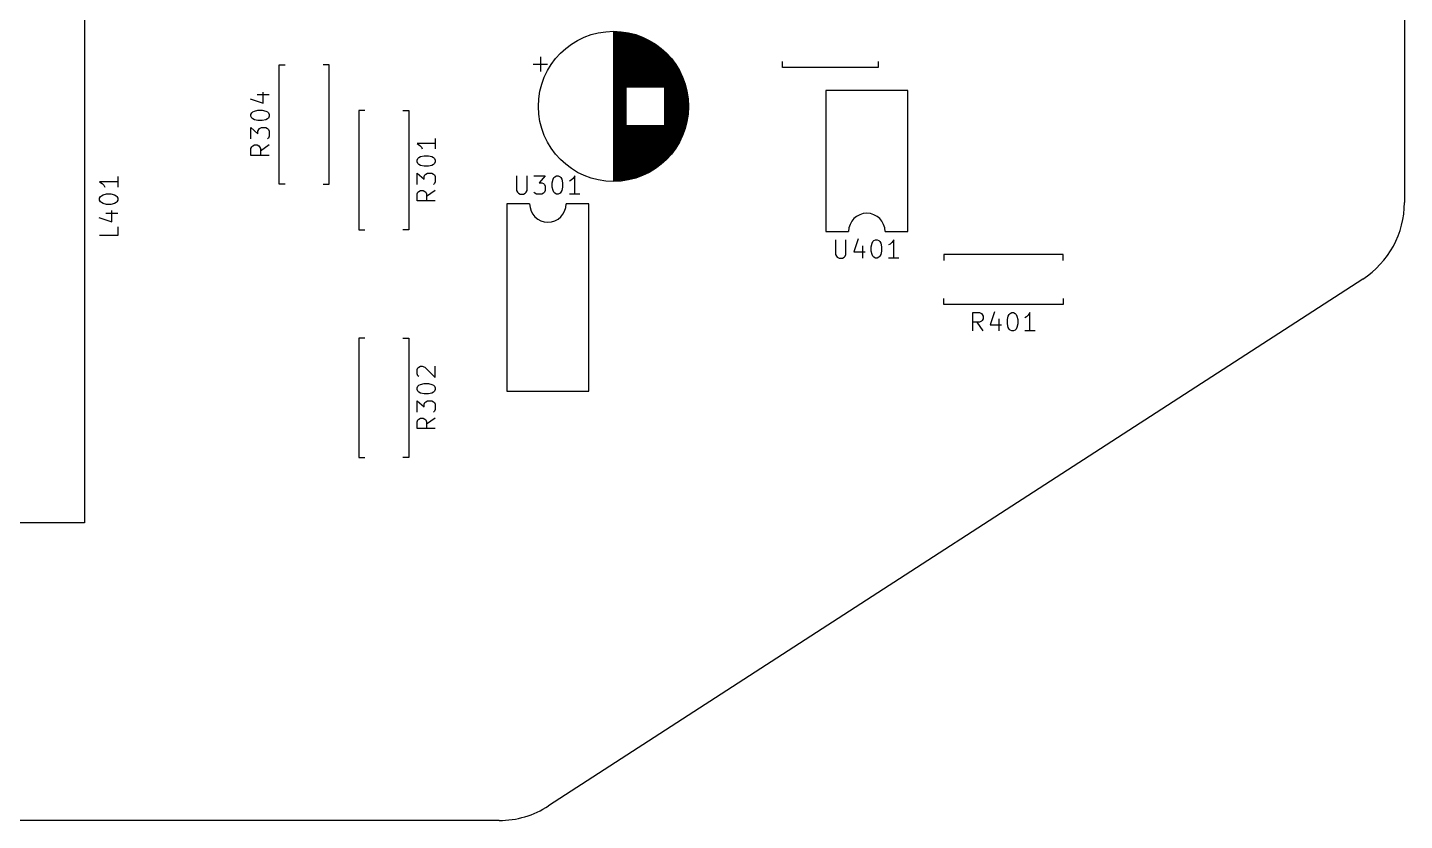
# Model space of a CAD drawing. Header units: metres. Extents: x 0 to 202, y 0 to 131.
# Drawn here: x 126.7 to 202.2, y 0 to 43.5 of the extents above; entities that cross this region are included whole.
import ezdxf

# ---------------------------------------------------------------- set-up
doc = ezdxf.new("R2010")
doc.units = ezdxf.units.M

msp = doc.modelspace()

# ---------------------------------------------------------------- linework, layer by layer
at = {"layer": 'OUTLINE'}
for p, q in [((202.2, 126), (202.2, 33.9196)), ((199.917, 29.7222), (155.2399, 0.8026)), ((152.523, 0), (5, 0))]:
    msp.add_line(p, q, dxfattribs=at)
for centre, radius, start, end in [((197.1999, 33.9196), 5.0001, -57.0841, -0.0003), ((152.523, 5), 5, -90.0004, -57.0853)]:
    msp.add_arc(centre, radius, start, end, dxfattribs=at)
at = {"layer": 'SILK'}
for p, q in [((129.77, 51.07), (129.77, 16.33)), ((158.7973, 43.28), (158.7973, 35.12)), ((158.8373, 43.28), (158.8373, 35.12)), ((158.8773, 43.279), (158.8773, 35.121)), ((158.9173, 43.278), (158.9173, 35.122)), ((158.9573, 43.277), (158.9573, 35.123)), ((158.9973, 43.275), (158.9973, 35.125)), ((159.0373, 43.273), (159.0373, 35.127)), ((159.0773, 43.27), (159.0773, 35.13)), ((159.1173, 43.268), (159.1173, 35.132)), ((159.1573, 43.264), (159.1573, 35.136)), ((159.1973, 43.261), (159.1973, 35.139)), ((159.2373, 43.256), (159.2373, 35.144)), ((159.2773, 43.252), (159.2773, 35.148)), ((159.3173, 43.247), (159.3173, 35.153)), ((159.3573, 43.242), (159.3573, 35.158)), ((159.3973, 43.236), (159.3973, 35.164)), ((159.4373, 43.23), (159.4373, 35.17)), ((159.4773, 43.223), (159.4773, 35.177)), ((159.5173, 43.217), (159.5173, 40.24)), ((159.5573, 43.209), (159.5573, 40.24)), ((159.5973, 43.202), (159.5973, 40.24)), ((159.6373, 43.193), (159.6373, 40.24)), ((159.6773, 43.185), (159.6773, 40.24)), ((159.7173, 43.176), (159.7173, 40.24)), ((159.7573, 43.167), (159.7573, 40.24)), ((159.7973, 43.157), (159.7973, 40.24)), ((159.8373, 43.147), (159.8373, 40.24)), ((159.8773, 43.136), (159.8773, 40.24)), ((159.9173, 43.125), (159.9173, 40.24)), ((159.9573, 43.113), (159.9573, 40.24)), ((159.9973, 43.101), (159.9973, 40.24)), ((160.0373, 43.089), (160.0373, 40.24)), ((160.0773, 43.076), (160.0773, 40.24)), ((160.1173, 43.063), (160.1173, 40.24)), ((160.1573, 43.049), (160.1573, 40.24)), ((160.1973, 43.035), (160.1973, 40.24)), ((160.2373, 43.02), (160.2373, 40.24)), ((160.2773, 43.005), (160.2773, 40.24)), ((160.3173, 42.989), (160.3173, 40.24)), ((160.3573, 42.973), (160.3573, 40.24)), ((160.3973, 42.957), (160.3973, 40.24)), ((160.4373, 42.94), (160.4373, 40.24)), ((160.4773, 42.922), (160.4773, 40.24)), ((160.5173, 42.904), (160.5173, 40.24)), ((160.5573, 42.885), (160.5573, 40.24)), ((160.5973, 42.866), (160.5973, 40.24)), ((160.6373, 42.846), (160.6373, 40.24)), ((160.6773, 42.826), (160.6773, 40.24)), ((160.7173, 42.805), (160.7173, 40.24)), ((160.7573, 42.784), (160.7573, 40.24)), ((160.7973, 42.762), (160.7973, 40.24)), ((160.8373, 42.739), (160.8373, 40.24)), ((160.8773, 42.716), (160.8773, 40.24)), ((160.9173, 42.693), (160.9173, 40.24)), ((160.9573, 42.668), (160.9573, 40.24)), ((160.9973, 42.643), (160.9973, 40.24)), ((161.0373, 42.618), (161.0373, 40.24)), ((161.0773, 42.592), (161.0773, 40.24)), ((161.1173, 42.565), (161.1173, 40.24)), ((161.1573, 42.537), (161.1573, 40.24)), ((161.1973, 42.509), (161.1973, 40.24)), ((161.2373, 42.48), (161.2373, 40.24)), ((161.2773, 42.45), (161.2773, 40.24)), ((161.3173, 42.419), (161.3173, 40.24)), ((161.3573, 42.388), (161.3573, 40.24)), ((161.3973, 42.356), (161.3973, 40.24)), ((161.4373, 42.323), (161.4373, 40.24)), ((154.7876, 41.915), (154.7876, 41.115)), ((161.4773, 42.289), (161.4773, 40.24)), ((161.5173, 42.255), (161.5173, 40.24)), ((161.5573, 42.219), (161.5573, 40.24)), ((161.5973, 42.182), (161.5973, 36.218)), ((161.6373, 42.145), (161.6373, 36.255)), ((161.6773, 42.106), (161.6773, 36.294)), ((161.7173, 42.067), (161.7173, 36.333)), ((161.7573, 42.026), (161.7573, 36.374)), ((161.7973, 41.984), (161.7973, 36.416)), ((161.8373, 41.941), (161.8373, 36.459)), ((161.8773, 41.896), (161.8773, 36.504)), ((161.9173, 41.851), (161.9173, 36.549)), ((161.9573, 41.804), (161.9573, 36.596)), ((161.9973, 41.755), (161.9973, 36.645)), ((162.0373, 41.705), (162.0373, 36.695)), ((162.0773, 41.653), (162.0773, 36.747)), ((162.1173, 41.6), (162.1173, 36.8)), ((168.08, 41.33), (168.08, 41.667)), ((173.32, 41.667), (173.32, 41.33)), ((140.455, 41.47), (140.785, 41.47)), ((140.455, 34.93), (140.455, 41.47)), ((143.195, 41.47), (142.865, 41.47)), ((143.195, 34.93), (143.195, 41.47)), ((154.3876, 41.515), (155.1876, 41.515)), ((162.1573, 41.544), (162.1573, 36.856)), ((162.1973, 41.487), (162.1973, 36.913)), ((162.2373, 41.427), (162.2373, 36.973)), ((162.2773, 41.365), (162.2773, 37.035)), ((162.3173, 41.301), (162.3173, 37.099)), ((162.3573, 41.234), (162.3573, 37.166)), ((162.3973, 41.164), (162.3973, 37.236)), ((162.4373, 41.09), (162.4373, 37.31)), ((162.4773, 41.013), (162.4773, 37.387)), ((162.5173, 40.931), (162.5173, 37.469)), ((162.5573, 40.844), (162.5573, 37.556)), ((173.32, 41.33), (168.08, 41.33)), ((162.5973, 40.752), (162.5973, 37.648)), ((162.6373, 40.653), (162.6373, 37.747)), ((162.6773, 40.546), (162.6773, 37.854)), ((162.7173, 40.428), (162.7173, 37.972)), ((162.7573, 40.297), (162.7573, 38.103)), ((162.7973, 40.147), (162.7973, 38.253)), ((170.45, 40.07), (170.45, 32.33)), ((174.95, 40.07), (170.45, 40.07)), ((174.95, 32.33), (174.95, 40.07)), ((138.8622, 39.6048), (139.5765, 39.3667)), ((139.2432, 39.8429), (139.9098, 39.8429)), ((139.5765, 39.3667), (139.5765, 39.9857)), ((162.8373, 39.968), (162.8373, 38.432)), ((162.8773, 39.733), (162.8773, 38.667)), ((138.9098, 38.7476), (138.9574, 38.8429)), ((138.9098, 38.6524), (138.9098, 38.7476)), ((138.9574, 38.5571), (138.9098, 38.6524)), ((138.9574, 38.8429), (139.0051, 38.8905)), ((139.0051, 38.5095), (138.9574, 38.5571)), ((139.0051, 38.8905), (139.1003, 38.9381)), ((139.1003, 38.9381), (139.2908, 38.9857)), ((139.2908, 38.9857), (139.5289, 38.9857)), ((139.5289, 38.9857), (139.7193, 38.9381)), ((139.7193, 38.9381), (139.8146, 38.8905)), ((139.8146, 38.8905), (139.8622, 38.8429)), ((139.8622, 38.5571), (139.8146, 38.5095)), ((139.8622, 38.8429), (139.9098, 38.7476)), ((139.9098, 38.6524), (139.8622, 38.5571)), ((139.9098, 38.7476), (139.9098, 38.6524)), ((144.83, 38.97), (144.83, 32.43)), ((145.16, 38.97), (144.83, 38.97)), ((147.24, 38.97), (147.57, 38.97)), ((147.57, 38.97), (147.57, 32.43)), ((138.9098, 37.4143), (138.9098, 38.0333)), ((138.9098, 38.0333), (139.2908, 37.7)), ((139.1003, 38.4619), (139.0051, 38.5095)), ((139.2908, 38.4143), (139.1003, 38.4619)), ((139.5289, 38.4143), (139.2908, 38.4143)), ((139.2908, 37.8429), (139.3384, 37.9381)), ((139.2908, 37.7), (139.2908, 37.8429)), ((139.3384, 37.9381), (139.386, 37.9857)), ((139.386, 37.9857), (139.4812, 38.0333)), ((139.4812, 38.0333), (139.7193, 38.0333)), ((139.7193, 38.4619), (139.5289, 38.4143)), ((139.8146, 38.5095), (139.7193, 38.4619)), ((139.7193, 38.0333), (139.8146, 37.9857)), ((139.8146, 37.9857), (139.8622, 37.9381)), ((139.8622, 37.9381), (139.9098, 37.8429)), ((139.9098, 37.8429), (139.9098, 37.5571)), ((159.5173, 38.16), (159.5173, 35.183)), ((159.5573, 38.16), (159.5573, 35.191)), ((159.5973, 38.16), (159.5973, 35.198)), ((159.6373, 38.16), (159.6373, 35.207)), ((159.6773, 38.16), (159.6773, 35.215)), ((159.7173, 38.16), (159.7173, 35.224)), ((159.7573, 38.16), (159.7573, 35.233)), ((159.7973, 38.16), (159.7973, 35.243)), ((159.8373, 38.16), (159.8373, 35.253)), ((159.8773, 38.16), (159.8773, 35.264)), ((159.9173, 38.16), (159.9173, 35.275)), ((159.9573, 38.16), (159.9573, 35.287)), ((159.9973, 38.16), (159.9973, 35.299)), ((160.0373, 38.16), (160.0373, 35.311)), ((160.0773, 38.16), (160.0773, 35.324)), ((160.1173, 38.16), (160.1173, 35.337)), ((160.1573, 38.16), (160.1573, 35.351)), ((160.1973, 38.16), (160.1973, 35.365)), ((160.2373, 38.16), (160.2373, 35.38)), ((160.2773, 38.16), (160.2773, 35.395)), ((160.3173, 38.16), (160.3173, 35.411)), ((160.3573, 38.16), (160.3573, 35.427)), ((160.3973, 38.16), (160.3973, 35.443)), ((160.4373, 38.16), (160.4373, 35.46)), ((160.4773, 38.16), (160.4773, 35.478)), ((160.5173, 38.16), (160.5173, 35.496)), ((160.5573, 38.16), (160.5573, 35.515)), ((160.5973, 38.16), (160.5973, 35.534)), ((160.6373, 38.16), (160.6373, 35.554)), ((160.6773, 38.16), (160.6773, 35.574)), ((160.7173, 38.16), (160.7173, 35.595)), ((160.7573, 38.16), (160.7573, 35.616)), ((160.7973, 38.16), (160.7973, 35.638)), ((160.8373, 38.16), (160.8373, 35.661)), ((160.8773, 38.16), (160.8773, 35.684)), ((160.9173, 38.16), (160.9173, 35.707)), ((160.9573, 38.16), (160.9573, 35.732)), ((160.9973, 38.16), (160.9973, 35.757)), ((161.0373, 38.16), (161.0373, 35.782)), ((161.0773, 38.16), (161.0773, 35.808)), ((161.1173, 38.16), (161.1173, 35.835)), ((161.1573, 38.16), (161.1573, 35.863)), ((161.1973, 38.16), (161.1973, 35.891)), ((161.2373, 38.16), (161.2373, 35.92)), ((161.2773, 38.16), (161.2773, 35.95)), ((161.3173, 38.16), (161.3173, 35.981)), ((161.3573, 38.16), (161.3573, 36.012)), ((161.3973, 38.16), (161.3973, 36.044)), ((161.4373, 38.16), (161.4373, 36.077)), ((161.4773, 38.16), (161.4773, 36.111)), ((161.5173, 38.16), (161.5173, 36.145)), ((161.5573, 38.16), (161.5573, 36.181)), ((138.9574, 36.9857), (139.0051, 37.0333)), ((139.0051, 37.0333), (139.1003, 37.081)), ((139.1003, 37.081), (139.2432, 37.081)), ((139.2432, 37.081), (139.3384, 37.0333)), ((139.3384, 37.0333), (139.386, 36.9857)), ((139.9098, 37.081), (139.4336, 36.7476)), ((139.8622, 37.4619), (139.8146, 37.4143)), ((139.9098, 37.5571), (139.8622, 37.4619)), ((149.0248, 37.1524), (148.0248, 37.1524)), ((148.0248, 37.1524), (148.1677, 37.0571)), ((148.1677, 37.0571), (148.2629, 36.9619)), ((149.0248, 37.4381), (149.0248, 36.8667)), ((138.9098, 36.8905), (138.9574, 36.9857)), ((138.9098, 36.5095), (138.9098, 36.8905)), ((139.9098, 36.5095), (138.9098, 36.5095)), ((139.386, 36.9857), (139.4336, 36.8905)), ((139.4336, 36.8905), (139.4336, 36.5095)), ((148.0248, 36.2476), (148.0724, 36.3429)), ((148.0724, 36.3429), (148.1201, 36.3905)), ((148.1201, 36.3905), (148.2153, 36.4381)), ((148.2153, 36.4381), (148.4058, 36.4857)), ((148.2629, 36.9619), (148.3105, 36.8667)), ((148.4058, 36.4857), (148.6439, 36.4857)), ((148.6439, 36.4857), (148.8343, 36.4381)), ((148.8343, 36.4381), (148.9296, 36.3905)), ((148.9296, 36.3905), (148.9772, 36.3429)), ((148.9772, 36.3429), (149.0248, 36.2476)), ((148.0248, 36.1524), (148.0248, 36.2476)), ((148.0724, 36.0571), (148.0248, 36.1524)), ((148.0248, 34.9143), (148.0248, 35.5333)), ((148.0248, 35.5333), (148.4058, 35.2)), ((148.1201, 36.0095), (148.0724, 36.0571)), ((148.2153, 35.9619), (148.1201, 36.0095)), ((148.4058, 35.9143), (148.2153, 35.9619)), ((148.6439, 35.9143), (148.4058, 35.9143)), ((148.501, 35.4857), (148.5962, 35.5333)), ((148.5962, 35.5333), (148.8343, 35.5333)), ((148.8343, 35.9619), (148.6439, 35.9143)), ((148.9296, 36.0095), (148.8343, 35.9619)), ((148.8343, 35.5333), (148.9296, 35.4857)), ((148.9772, 36.0571), (148.9296, 36.0095)), ((149.0248, 36.1524), (148.9772, 36.0571)), ((149.0248, 36.2476), (149.0248, 36.1524)), ((131.6048, 35.0571), (130.6048, 35.0571)), ((130.6048, 35.0571), (130.7477, 34.9619)), ((130.7477, 34.9619), (130.8429, 34.8667)), ((130.8429, 34.8667), (130.8905, 34.7714)), ((131.6048, 35.3429), (131.6048, 34.7714)), ((140.785, 34.93), (140.455, 34.93)), ((142.865, 34.93), (143.195, 34.93)), ((148.4058, 35.3429), (148.4534, 35.4381)), ((148.4058, 35.2), (148.4058, 35.3429)), ((148.4534, 35.4381), (148.501, 35.4857)), ((148.9296, 35.4857), (148.9772, 35.4381)), ((148.9772, 34.9619), (148.9296, 34.9143)), ((148.9772, 35.4381), (149.0248, 35.3429)), ((149.0248, 35.0571), (148.9772, 34.9619)), ((149.0248, 35.3429), (149.0248, 35.0571)), ((153.4857, 35.3852), (153.4857, 34.5757)), ((154.0571, 34.5757), (154.0571, 35.3852)), ((154.4381, 35.3852), (155.0571, 35.3852)), ((155.0571, 35.3852), (154.7238, 35.0042)), ((154.7238, 35.0042), (154.8667, 35.0042)), ((154.8667, 35.0042), (154.9619, 34.9566)), ((154.9619, 34.9566), (155.0095, 34.909)), ((155.0095, 34.909), (155.0571, 34.8138)), ((155.0571, 34.8138), (155.0571, 34.5757)), ((155.4381, 35.0042), (155.4857, 35.1947)), ((155.4381, 34.7661), (155.4381, 35.0042)), ((155.4857, 34.5757), (155.4381, 34.7661)), ((155.4857, 35.1947), (155.5333, 35.2899)), ((155.5333, 35.2899), (155.581, 35.3376)), ((155.581, 35.3376), (155.6762, 35.3852)), ((155.6762, 35.3852), (155.7714, 35.3852)), ((155.7714, 35.3852), (155.8667, 35.3376)), ((155.8667, 35.3376), (155.9143, 35.2899)), ((155.9143, 35.2899), (155.9619, 35.1947)), ((155.9619, 35.1947), (156.0095, 35.0042)), ((156.0095, 34.7661), (155.9619, 34.5757)), ((156.0095, 35.0042), (156.0095, 34.7661)), ((156.4857, 35.1471), (156.3905, 35.0995)), ((156.581, 35.2423), (156.4857, 35.1471)), ((156.6762, 35.3852), (156.581, 35.2423)), ((156.6762, 34.3852), (156.6762, 35.3852)), ((130.6048, 34.1524), (130.6524, 34.2476)), ((130.6048, 34.0571), (130.6048, 34.1524)), ((130.6524, 33.9619), (130.6048, 34.0571)), ((130.6524, 34.2476), (130.7001, 34.2952)), ((130.7001, 34.2952), (130.7953, 34.3429)), ((130.7953, 34.3429), (130.9858, 34.3905)), ((130.9858, 34.3905), (131.2239, 34.3905)), ((131.2239, 34.3905), (131.4143, 34.3429)), ((131.4143, 34.3429), (131.5096, 34.2952)), ((131.5096, 34.2952), (131.5572, 34.2476)), ((131.5572, 34.2476), (131.6048, 34.1524)), ((131.6048, 34.0571), (131.5572, 33.9619)), ((131.6048, 34.1524), (131.6048, 34.0571)), ((148.0248, 34.3905), (148.0724, 34.4857)), ((148.0248, 34.0095), (148.0248, 34.3905)), ((149.0248, 34.0095), (148.0248, 34.0095)), ((148.0724, 34.4857), (148.1201, 34.5333)), ((148.1201, 34.5333), (148.2153, 34.581)), ((148.2153, 34.581), (148.3582, 34.581)), ((148.3582, 34.581), (148.4534, 34.5333)), ((148.4534, 34.5333), (148.501, 34.4857)), ((148.501, 34.4857), (148.5486, 34.3905)), ((149.0248, 34.581), (148.5486, 34.2476)), ((148.5486, 34.3905), (148.5486, 34.0095)), ((153.4857, 34.5757), (153.5333, 34.4804)), ((153.5333, 34.4804), (153.581, 34.4328)), ((153.581, 34.4328), (153.6762, 34.3852)), ((153.6762, 34.3852), (153.8667, 34.3852)), ((153.8667, 34.3852), (153.9619, 34.4328)), ((153.9619, 34.4328), (154.0095, 34.4804)), ((154.0095, 34.4804), (154.0571, 34.5757)), ((154.4857, 34.4328), (154.4381, 34.4804)), ((154.581, 34.3852), (154.4857, 34.4328)), ((154.8667, 34.3852), (154.581, 34.3852)), ((154.9619, 34.4328), (154.8667, 34.3852)), ((155.0095, 34.4804), (154.9619, 34.4328)), ((155.0571, 34.5757), (155.0095, 34.4804)), ((155.5333, 34.4804), (155.4857, 34.5757)), ((155.581, 34.4328), (155.5333, 34.4804)), ((155.6762, 34.3852), (155.581, 34.4328)), ((155.7714, 34.3852), (155.6762, 34.3852)), ((155.8667, 34.4328), (155.7714, 34.3852)), ((155.9143, 34.4804), (155.8667, 34.4328)), ((155.9619, 34.5757), (155.9143, 34.4804)), ((156.9619, 34.3852), (156.3905, 34.3852)), ((130.7001, 33.9143), (130.6524, 33.9619)), ((130.7953, 33.8667), (130.7001, 33.9143)), ((130.9858, 33.819), (130.7953, 33.8667)), ((130.9382, 33.3429), (131.6048, 33.3429)), ((131.2239, 33.819), (130.9858, 33.819)), ((131.4143, 33.8667), (131.2239, 33.819)), ((131.2715, 32.8667), (131.2715, 33.4857)), ((131.5096, 33.9143), (131.4143, 33.8667)), ((131.5572, 33.9619), (131.5096, 33.9143)), ((152.95, 33.84), (152.95, 23.56)), ((154.2, 33.84), (152.95, 33.84)), ((157.45, 33.84), (156.2, 33.84)), ((157.45, 23.56), (157.45, 33.84)), ((130.5572, 33.1048), (131.2715, 32.8667)), ((131.6048, 32.581), (131.6048, 32.1048)), ((131.6048, 32.1048), (130.6048, 32.1048)), ((144.83, 32.43), (145.16, 32.43)), ((147.57, 32.43), (147.24, 32.43)), ((170.45, 32.33), (171.7, 32.33)), ((170.9857, 31.8752), (170.9857, 31.0657)), ((171.5571, 31.0657), (171.5571, 31.8752)), ((172.2238, 31.9228), (171.9857, 31.2085)), ((172.9857, 31.6847), (173.0333, 31.7799)), ((173.0333, 31.7799), (173.081, 31.8276)), ((173.081, 31.8276), (173.1762, 31.8752)), ((173.1762, 31.8752), (173.2714, 31.8752)), ((173.2714, 31.8752), (173.3667, 31.8276)), ((173.3667, 31.8276), (173.4143, 31.7799)), ((173.4143, 31.7799), (173.4619, 31.6847)), ((173.7, 32.33), (174.95, 32.33)), ((174.081, 31.7323), (173.9857, 31.6371)), ((174.1762, 31.8752), (174.081, 31.7323)), ((174.1762, 30.8752), (174.1762, 31.8752)), ((170.9857, 31.0657), (171.0333, 30.9704)), ((171.5095, 30.9704), (171.5571, 31.0657)), ((171.9857, 31.2085), (172.6048, 31.2085)), ((172.4619, 31.5418), (172.4619, 30.8752)), ((172.9381, 31.4942), (172.9857, 31.6847)), ((172.9381, 31.2561), (172.9381, 31.4942)), ((172.9857, 31.0657), (172.9381, 31.2561)), ((173.0333, 30.9704), (172.9857, 31.0657)), ((173.4619, 31.0657), (173.4143, 30.9704)), ((173.4619, 31.6847), (173.5095, 31.4942)), ((173.5095, 31.2561), (173.4619, 31.0657)), ((173.5095, 31.4942), (173.5095, 31.2561)), ((173.9857, 31.6371), (173.8905, 31.5895)), ((176.93, 31.07), (176.93, 30.74)), ((183.47, 31.07), (176.93, 31.07)), ((183.47, 30.74), (183.47, 31.07)), ((171.0333, 30.9704), (171.081, 30.9228)), ((171.081, 30.9228), (171.1762, 30.8752)), ((171.1762, 30.8752), (171.3667, 30.8752)), ((171.3667, 30.8752), (171.4619, 30.9228)), ((171.4619, 30.9228), (171.5095, 30.9704)), ((173.081, 30.9228), (173.0333, 30.9704)), ((173.1762, 30.8752), (173.081, 30.9228)), ((173.2714, 30.8752), (173.1762, 30.8752)), ((173.3667, 30.9228), (173.2714, 30.8752)), ((173.4143, 30.9704), (173.3667, 30.9228)), ((174.4619, 30.8752), (173.8905, 30.8752)), ((176.93, 28.33), (176.93, 28.66)), ((183.47, 28.33), (176.93, 28.33)), ((183.47, 28.66), (183.47, 28.33)), ((178.5095, 26.8752), (178.5095, 27.8752)), ((178.5095, 27.8752), (178.8905, 27.8752)), ((178.8905, 27.3514), (178.5095, 27.3514)), ((179.081, 26.8752), (178.7476, 27.3514)), ((178.8905, 27.8752), (178.9857, 27.8276)), ((178.9857, 27.399), (178.8905, 27.3514)), ((178.9857, 27.8276), (179.0333, 27.7799)), ((179.0333, 27.4466), (178.9857, 27.399)), ((179.0333, 27.7799), (179.081, 27.6847)), ((179.081, 27.5418), (179.0333, 27.4466)), ((179.081, 27.6847), (179.081, 27.5418)), ((179.7, 27.9228), (179.4619, 27.2085)), ((179.4619, 27.2085), (180.081, 27.2085)), ((179.9381, 27.5418), (179.9381, 26.8752)), ((180.4143, 27.4942), (180.4619, 27.6847)), ((180.4143, 27.2561), (180.4143, 27.4942)), ((180.4619, 27.0657), (180.4143, 27.2561)), ((180.4619, 27.6847), (180.5095, 27.7799)), ((180.5095, 27.7799), (180.5571, 27.8276)), ((180.5571, 27.8276), (180.6524, 27.8752)), ((180.6524, 27.8752), (180.7476, 27.8752)), ((180.7476, 27.8752), (180.8429, 27.8276)), ((180.8429, 27.8276), (180.8905, 27.7799)), ((180.8905, 27.7799), (180.9381, 27.6847)), ((180.9381, 27.6847), (180.9857, 27.4942)), ((180.9857, 27.2561), (180.9381, 27.0657)), ((180.9857, 27.4942), (180.9857, 27.2561)), ((181.4619, 27.6371), (181.3667, 27.5895)), ((181.5571, 27.7323), (181.4619, 27.6371)), ((181.6524, 27.8752), (181.5571, 27.7323)), ((181.6524, 26.8752), (181.6524, 27.8752)), ((144.83, 26.47), (144.83, 19.93)), ((145.16, 26.47), (144.83, 26.47)), ((147.24, 26.47), (147.57, 26.47)), ((147.57, 26.47), (147.57, 19.93)), ((180.5095, 26.9704), (180.4619, 27.0657)), ((180.5571, 26.9228), (180.5095, 26.9704)), ((180.6524, 26.8752), (180.5571, 26.9228)), ((180.7476, 26.8752), (180.6524, 26.8752)), ((180.8429, 26.9228), (180.7476, 26.8752)), ((180.8905, 26.9704), (180.8429, 26.9228)), ((180.9381, 27.0657), (180.8905, 26.9704)), ((181.9381, 26.8752), (181.3667, 26.8752)), ((148.1201, 24.8905), (148.2153, 24.9381)), ((148.2153, 24.9381), (148.3105, 24.9381)), ((148.3105, 24.9381), (148.4534, 24.8905)), ((149.0248, 24.319), (149.0248, 24.9381)), ((148.0248, 24.7476), (148.0724, 24.8429)), ((148.0248, 24.5095), (148.0248, 24.7476)), ((148.0724, 24.4143), (148.0248, 24.5095)), ((148.0724, 24.8429), (148.1201, 24.8905)), ((148.1201, 24.3667), (148.0724, 24.4143)), ((148.4534, 24.8905), (149.0248, 24.319)), ((148.0248, 23.7476), (148.0724, 23.8429)), ((148.0248, 23.6524), (148.0248, 23.7476)), ((148.0724, 23.5571), (148.0248, 23.6524)), ((148.0724, 23.8429), (148.1201, 23.8905)), ((148.1201, 23.5095), (148.0724, 23.5571)), ((148.1201, 23.8905), (148.2153, 23.9381)), ((148.2153, 23.4619), (148.1201, 23.5095)), ((148.2153, 23.9381), (148.4058, 23.9857)), ((148.4058, 23.4143), (148.2153, 23.4619)), ((148.4058, 23.9857), (148.6439, 23.9857)), ((148.6439, 23.9857), (148.8343, 23.9381)), ((148.8343, 23.4619), (148.6439, 23.4143)), ((148.8343, 23.9381), (148.9296, 23.8905)), ((148.9296, 23.5095), (148.8343, 23.4619)), ((148.9296, 23.8905), (148.9772, 23.8429)), ((148.9772, 23.5571), (148.9296, 23.5095)), ((148.9772, 23.8429), (149.0248, 23.7476)), ((149.0248, 23.6524), (148.9772, 23.5571)), ((149.0248, 23.7476), (149.0248, 23.6524)), ((152.95, 23.56), (157.45, 23.56)), ((148.0248, 22.4143), (148.0248, 23.0333)), ((148.0248, 23.0333), (148.4058, 22.7)), ((148.6439, 23.4143), (148.4058, 23.4143)), ((148.4058, 22.8429), (148.4534, 22.9381)), ((148.4058, 22.7), (148.4058, 22.8429)), ((148.4534, 22.9381), (148.501, 22.9857)), ((148.501, 22.9857), (148.5962, 23.0333)), ((148.5962, 23.0333), (148.8343, 23.0333)), ((148.8343, 23.0333), (148.9296, 22.9857)), ((148.9296, 22.9857), (148.9772, 22.9381)), ((148.9772, 22.9381), (149.0248, 22.8429)), ((149.0248, 22.8429), (149.0248, 22.5571)), ((148.0248, 21.8905), (148.0724, 21.9857)), ((148.0724, 21.9857), (148.1201, 22.0333)), ((148.1201, 22.0333), (148.2153, 22.081)), ((148.2153, 22.081), (148.3582, 22.081)), ((148.3582, 22.081), (148.4534, 22.0333)), ((148.4534, 22.0333), (148.501, 21.9857)), ((148.501, 21.9857), (148.5486, 21.8905)), ((149.0248, 22.081), (148.5486, 21.7476)), ((148.9772, 22.4619), (148.9296, 22.4143)), ((149.0248, 22.5571), (148.9772, 22.4619)), ((148.0248, 21.5095), (148.0248, 21.8905)), ((149.0248, 21.5095), (148.0248, 21.5095)), ((148.5486, 21.8905), (148.5486, 21.5095)), ((144.83, 19.93), (145.16, 19.93)), ((147.57, 19.93), (147.24, 19.93)), ((129.77, 16.33), (114.53, 16.33))]:
    msp.add_line(p, q, dxfattribs=at)
msp.add_circle((158.7973, 39.2), 4.12, dxfattribs=at)
for centre, start, end in [((155.2, 33.84), -180, 0), ((172.7, 32.33), 0, 180)]:
    msp.add_arc(centre, 1, start, end, dxfattribs=at)

doc.saveas('drawing.dxf')
